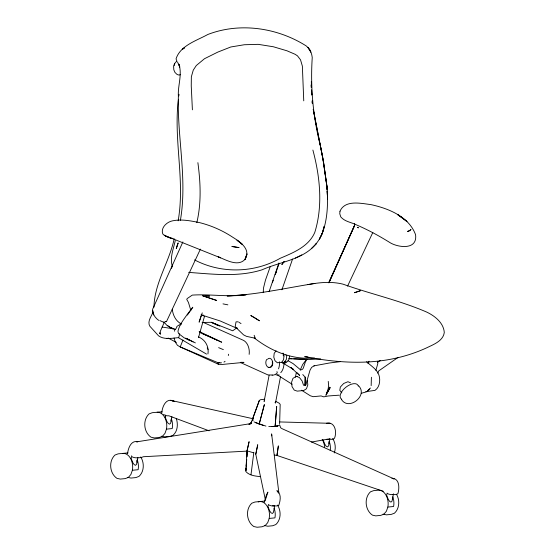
<?xml version="1.0" encoding="UTF-8"?>
<svg xmlns="http://www.w3.org/2000/svg" width="555" height="555" viewBox="0 0 555 555"><rect width="100%" height="100%" fill="white"/><g stroke="black" fill="none" stroke-linecap="round" stroke-linejoin="round"><path stroke-width="0.83" d="M296.842 376.477L299.485 377.608L302.114 380.994L303.557 385.274L305.743 385.073L305.743 383.602M311.334 81.495L311.501 87.267M279.63 423.784L280.185 404.415L279.352 403.298L275.662 401.327M207.917 353.972C209.242 346.771 205.274 339.618 198.51 336.961M371.156 385.635L371.406 377.247M153.943 307.227C154.415 283.078 169.226 262.057 174.208 238.796M263.236 292.443L263.479 288.114L265.47 280.115L270.327 266.428M247.024 451.333L245.789 471.466C249.313 475.566 255.425 476.114 260.531 476.655M247.211 450.979L246.836 456.918L247.218 450.979M272.741 426.504L275.113 426.504L276.688 406.517L275.12 426.504L277.826 425.969L271.52 426.573M283.008 353.056L283.973 355.935L283.563 359.737L281.69 362.283L277.354 362.762L274.996 360.736L273.788 357.129L274.198 353.334L276.071 350.788M289.488 356.164L289.162 359.203L287.289 361.742L284.673 362.061M178.446 99.317L177.877 104.361C174.291 143.218 184.975 182.123 178.155 220.793M178.828 95.959L179.015 94.281M250.957 474.816L253.85 452.304M306.291 359.238L303.294 368.104L302.551 369.248L300.741 369.977L293.151 363.657L288.066 360.715M327.984 389.776L328.65 385.676L328.241 381.389M180.396 220.279C187.479 179.182 177.121 137.612 178.377 96.313C177.642 85.581 182.512 74.578 178.863 64.109L179.792 67.051L177.551 62.091M131.403 457.181L131.16 458.437L132.763 462.544L134.123 464.577L135.503 465.326L136.572 464.341L137.806 457.889M171.904 416.743L170.662 423.194L169.601 424.18L168.22 423.43L166.854 421.398L165.258 417.291L165.661 415.175M269.113 375.236L264.104 401.48L264.208 400.96M280.476 376.873L275.467 403.117L275.016 402.514M274.628 506.049L273.393 512.508L272.325 513.486L270.944 512.744L269.584 510.704L267.982 506.604L268.225 505.341M323.149 440.025L324.751 444.132L326.118 446.164L327.492 446.914L328.56 445.936L329.961 438.623A3.323 0.978 10.8 0 1 326.735 439.262M386.884 493.964L386.641 495.226L388.243 499.327L389.603 501.366L390.984 502.108L392.052 501.13L393.446 493.825M165.258 417.291L165.501 416.035M295.392 377.296L296.349 372.398M161.776 413.211C162.136 406.753 166.021 397.165 173.979 401.223M255.772 454.226L257.714 444.846L255.772 454.226L265.339 499.653M246.975 451.125L249.07 441.801L246.975 451.125L143.391 456.723L141.116 457.591L138.063 457.799M196.81 222.659C201.493 203.012 200.556 182.512 197.885 162.657M228.32 355.519L228.618 354.222M174.457 331.231L174.839 329.628M179.702 333.659L178.675 337.849L206.522 354.104M198.537 337.447L204.372 316.752L204.004 316.197M269.092 291.694L278.922 263.008M281.919 289.772L292.554 259.046M175.255 240.62C173.486 248.945 169.546 257.943 172.383 266.393M265.234 500.416L267.892 492.125L266.379 495.053L264.381 502.261M127.574 453.622C128.129 448.391 130.994 440.039 137.813 441.683L136.599 441.863L251.249 423.534L248.89 424.339L251.359 422.591L250.791 423.874L251.609 421.883L250.839 423.687M305.743 385.073L310.002 370.24L311.626 367.368L314.463 365.62L313.97 365.863L329.392 363.005L340.444 361.631M375.888 370.324L377.782 363.733L377.733 361.298M174.547 63.589L173.604 66.524L173.826 69.874L175.144 72.74M201.132 315.913L199.12 322.164L202.235 312.867M171.523 268.342L172.376 265.914M272.401 282.564L273.254 280.143M275.245 274.482L278.936 263.965M123.044 453.386A12.661 8.526 84.5 0 1 132.381 470.265L130.883 474.49L128.358 477.425L125.18 478.618L120.289 479.083L116.952 478.354C109.578 473.408 108.426 461.129 114.975 455.044L118.153 453.851L127.969 452.908M157.141 412.24A12.661 8.526 84.5 0 1 166.479 429.119L164.981 433.344L162.455 436.279L159.278 437.472L154.387 437.937L151.05 437.208C143.669 432.262 142.524 419.982 149.073 413.898L152.25 412.705L162.067 411.768M258.228 501.907A12.661 8.533 84.5 0 1 266.837 505.688A12.661 8.533 84.5 0 1 269.203 518.432L267.711 522.657L265.179 525.585L262.002 526.778L257.118 527.25L253.774 526.522C246.399 521.575 245.248 509.296 251.797 503.212L254.974 502.018L264.791 501.075M334.263 452.949C336.046 448.308 335.387 442.723 332.729 438.54M387.862 507.055L386.363 511.28L383.838 514.207L380.661 515.401L375.77 515.872L372.433 515.144C365.058 510.191 363.907 497.918 370.456 491.834L373.633 490.641L378.524 490.169A12.661 8.526 84.5 0 1 387.862 507.055L393.606 506.5A12.661 8.526 84.5 0 0 392.787 496.843M275.245 274.676L276.674 270.694M264.749 399.239L260.559 399.69L259.351 400.419L250.895 423.479M259.351 400.419L252.733 418.623L252.483 419.871L252.747 418.63L253.011 420.961M182.99 339.958L180.236 346.937L218.601 364.33L222.638 364.42L243.985 362.373L240.759 362.304M266.664 359.439C265.165 361.929 265.581 365.551 268.037 367.285L269.654 367.479M300.227 370.081L302.648 364.552L304.979 361.374L306.443 360.653M368 363.574L369.04 361.201M152.424 309.69L182.879 241.925M328.796 282.412L354.7 225.219L328.907 282.883L354.673 225.087L354.576 223.582M152.923 312.264C151.39 316.53 146.992 321.588 149.878 326.264L158.55 335.817C164.231 339.958 172.196 338.155 178.654 337.627M164.384 322.087L160.291 331.363L160.277 333.916L160.076 333.146L160.541 334.089L159.389 332.82M327.339 392.163L329.67 387.147L326.34 393.127M166.555 321.442L200.41 249.126M347.569 286.123L372.807 232.496M377.684 373.12L378.815 370.844L398.171 357.344M283.813 261.738L281.85 264.582L284.278 261.474M192.738 307.317L187.389 315.06L187.333 314.352L192.751 307.255M284.472 362.013L286.345 359.473L286.755 355.672L285.901 354.943M187.333 314.352C183.601 319.569 179.369 324.876 177.954 331.259L178.467 333.472L184.094 337.773L190.046 340.742M370.442 388.028L367.132 391.636L361.465 393.245M176.802 327.228L175.338 329.573L170.01 327.332L166.75 325.223L163.898 321.99M315.788 244.158C320.006 239.108 322.982 233.031 324.099 226.516L322.143 233.683L319.409 239.101L322.462 232.989L322.143 233.683C327.922 218.67 328.102 202.124 326.923 186.293L323.371 161.172L313.235 109.342L320.325 145.486C313.006 116.737 310.321 87.114 312.236 57.553C311.82 53.12 309.829 48.722 306.263 45.961C277.625 27.799 240.266 22.11 208.236 34.327L207.806 34.493C196.657 40.661 180.285 45.496 176.06 58.844L176.761 60.856M311.32 248.647L316.17 243.77C302.773 260.031 280.365 261.565 262.217 269.751C238.428 277.34 213.134 274.128 188.679 272.394M367.701 390.602L369.505 388.986M223.984 362.124L225.087 361.298M237.027 327.707L232.698 330.794L211.427 322.309L202.457 322.448M176.761 326.534L179.383 324.814L181.034 324.654M377.594 362.214L380.446 360.375M295.385 258.082L301.767 254.918M281.926 362.318L283.307 363.303L284.771 363.372L286.033 362.408L281.857 362.332L283.307 363.303L286.033 362.408L284.812 361.354M275.113 426.504L278.999 425.532M308.053 356.914L304.695 356.671C333.645 362.228 363.685 364.781 392.787 358.828C405.476 356.275 417.846 352.161 429.48 346.493C435.578 343.635 443.251 340.035 444.284 332.521C443.667 322.844 434.731 315.85 426.552 312.014C399.538 300.345 370.685 294.018 343.018 284.16C333.548 281.794 323.62 282.113 314.04 283.577C285.152 288.156 256.5 294.823 227.168 295.954L246.059 294.795C228.14 297.272 210.109 293.9 192.259 295.114L187.181 298.583L186.744 299.429L188.429 302.406L190.871 310.467M311.473 442.051L329.302 438.901M314.858 283.432L307.713 284.611M326.638 423.201C335.123 421.536 336.996 431.929 334.575 438.089L333.534 439.054L330.759 439.4M174.048 337.995L175.29 342.081L177.447 345.307L180.236 346.937L218.309 362.845L219.891 362.672M218.309 362.845L219.6 362.72M220.217 362.914L221.507 362.79M297.3 376.498L295.676 376.651L292.964 378.378L291.583 382.215L292.062 386.689L294.219 390.096L297.23 391.129L303.724 390.505L306.436 388.777L307.817 384.941L307.331 380.466M365.835 391.643L375 390.38C379.259 387.515 380.244 381.812 379.454 377.053C378.233 369.935 371.406 366.328 366.626 361.749M166.479 429.119L172.223 428.571A12.661 8.526 84.5 0 0 171.405 418.914M132.381 470.265L138.126 469.717A12.661 8.526 84.5 0 0 137.307 460.06M269.203 518.432L274.947 517.877A12.661 8.533 84.5 0 0 274.128 508.227M327.762 423.493L330.121 423.305L279.817 421.946M339.202 395.174L328.22 395.986L323.773 396.86L321.088 395.93L313.186 396.686L310.3 395.764L301.545 390.214M320.707 358.918L308.726 359.501L290.175 358.759M238.199 321.803L236.021 321.851L235.188 326.763L243.562 334.873L246.489 336.351L255.349 338.293L254.141 335.275M202.277 315.212L203.678 315.184M392.808 494.54L396.09 494.47L397.886 493.735C399.496 488.379 399.801 478.396 391.948 478.278L394.119 478.944L282.016 428.668L280.663 427.766L279.609 424.79M171.335 238.435L164.169 235.32L220.564 257.832L218.205 256.819C225.982 259.83 237.866 267.149 245.046 259.351C251.29 249.535 240.294 241.883 232.947 237.38C222.798 230.637 211.497 225.607 199.668 222.652C190.747 220.848 181.353 218.899 172.307 220.89C166.757 221.986 160.416 227.918 162.795 234.009C165.515 236.375 169.337 238.171 172.945 238.421M172.445 328.789L173.125 328.782L162.115 327.027M268.78 426.511L271.152 426.511M314.581 357.975C292.499 360.091 271.319 351.253 254.19 337.912M163.94 322.226L164.523 322.24M272.352 375.02L267.954 374.923L240.731 362.637M276.015 374.902L279.262 375.013M288.655 358.585L292.034 358.724M293.72 358.794L305.534 359.272M272.609 505.744L276.258 505.966L278.735 505.48C280.324 500.894 281.718 493.971 276.917 490.655L278.61 493.104M205.586 295.753L209.554 296.092L204.635 295.676M274.357 455.051L276.966 455.447L383.255 491.265M163.371 322.101L159.805 320.568M248.383 451.257L253.448 452.762M173.979 401.529L170.968 400.391L172.577 400.696M222.999 303.876L227.876 304.848M170.968 400.391L253.475 418.838M161.685 436.188L165.022 436.917L169.913 436.452L173.091 435.259C177.801 431.103 178.12 424.075 176.296 418.442M383.068 514.124L386.405 514.853L391.296 514.381L394.473 513.188C399.593 508.54 399.898 500.159 396.582 494.394M127.588 477.335L130.924 478.063L135.822 477.598L138.993 476.405C144.314 471.563 144.425 462.794 140.741 456.952M264.409 525.502L267.746 526.23L272.637 525.758L275.814 524.565C281.135 519.723 281.246 510.961 277.562 505.112M265.935 426.101L255.862 422.806M306.381 359.307L306.922 359.46M201.07 314.824L220.224 320.984L237.651 328.609M263.125 425.366L254.155 421.96M209.117 430.819L168.886 415.799L166.771 415.792L163.517 414.571M181.617 323.87L180.146 323.315L181.041 323.759C175.692 321.012 172.862 314.99 172.279 309.218M193.417 341.929L185.654 338.12M193.313 342.06L187.188 338.786M175.442 329.545L170.01 327.332L170.905 327.776L167.548 325.612M350.552 382.818L347.923 381.722L343.691 383.477L340.333 387.057L339.82 390.366L341.838 392.891M218.621 347.638L223.36 349.636M202.963 333.812L217.054 340.083M199.654 332.403L221.702 342.213L199.141 331.474M176.393 342.477L168.359 338.127M218.275 325.632L211.427 322.309L219.829 326.111M194.111 342.206L195.381 342.9M283.307 363.303L293.692 369.575L290.764 367.424L299.624 375.381L296.758 372.565M238.907 322.247L241.023 323.593M277.465 374.972L292.055 384.213M194.527 259.893C221.07 273.844 254.169 273.164 280.233 258.276C293.435 252.65 308.601 246.656 314.761 232.483C323.1 205.773 319.992 176.698 312.888 150.065M158.716 320.367C155.449 318.105 152.805 314.456 152.472 310.46L153.791 314.935M217.276 363.213L218.601 364.33M283.126 355.207L283.973 355.935M302.773 374.542L305.375 377.462M358.585 385.822C368.464 395.472 348.554 411.269 341.45 399.413M207.216 347.964L208.056 349.449M276.931 371.572L277.278 372.856A12.571 8.464 84.5 0 1 272.089 375.138M278.832 492.514L271.617 433.906L271.763 435.869M311.064 84.936L311.23 87.44M311.612 93.282L311.723 94.954M312.167 101.627L312.278 103.299M392.399 497.564L392.475 498.924M328.872 441.69L328.99 443.723M171.016 419.635L171.093 420.988M152.882 310.654L152.923 311.438M136.884 460.102L136.995 462.135M327.186 191.142L327.603 199.363L327.179 191.191M311.632 89.792L311.896 94.843M312.201 100.739L312.333 103.265M192.398 109.821L191.253 85.956L191.357 76.763L193.272 70.117L196.29 65.532L204.504 58.712L217.817 52.094L230.825 46.974L244.332 44.74L258.241 44.344L273.386 46.766L287.004 50.803L295.073 54.272L297.452 55.833L300.532 59.836L302.364 66.121L303.751 100.837M393.349 494.318A3.323 0.978 10.8 0 1 390.054 494.422A3.323 0.978 10.8 0 1 387.043 493.111M274.69 505.695A3.323 0.978 10.8 0 1 271.222 505.771A3.323 0.978 10.8 0 1 268.336 504.377M137.869 457.535A3.323 0.978 10.8 0 1 133.734 457.445A3.323 0.978 10.8 0 1 131.667 455.828M249.153 354.368A11.53 7.763 84.5 0 0 243.055 340.166L204.58 322.961A11.523 7.763 84.5 0 0 202.124 322.386M279.394 361.77A11.28 7.597 84.5 0 1 278.513 368.86M283.973 363.338A12.564 8.464 84.5 0 1 280.781 372.669M267.441 359.363A4.613 3.108 84.5 0 1 272.665 362.054A4.613 3.108 84.5 0 1 268.814 367.209M272.269 361.874A4.1 2.761 84.5 0 1 270.521 366.848M341.741 399.218A10.836 5.571 -38.6 0 1 345.827 387.286A10.836 5.571 -38.6 0 1 358.287 386.093M180.333 74.724A7.021 4.731 84.5 0 1 175.644 73.052M174.11 65.462A7.021 4.731 84.5 0 1 176.996 61.265M329.302 441.648A12.661 8.526 84.5 0 1 330.246 450.528M322.198 439.421A12.661 8.526 84.5 0 1 324.613 446.983M305.208 377.22L305.063 385.128L305.208 377.22M246.143 467.948L245.983 470.494L246.149 467.948M246.677 459.464L246.253 466.256L246.684 459.464M339.972 211.247L339.764 213.765L340.784 216.915C344.794 221.75 351.579 222.305 356.879 225.08C368.527 230.061 379.648 236.173 390.387 242.868C398.747 247.71 417.637 250.055 415.577 234.737C408.931 216.596 388.41 208.409 370.872 204.608C361.007 203.407 345.092 199.557 339.972 211.247M278.332 446.019L276.966 455.447L278.36 446.026M264.326 404.734L259.157 424.2L264.326 404.734M177.17 245.796L176.275 248.619L178.155 242.917L177.17 245.796M246.919 254.051L245.046 259.351L246.919 254.051M330.142 387.633L325.938 395.146L330.142 387.633M410.887 229.347L409.805 230.616L407.537 231.428L409.77 230.637L410.887 229.347M182.775 48.979L182.283 49.34L184.69 47.674L182.775 48.979M360.424 290.702L354.499 292.707L360.424 290.702M166.222 321.636L165.515 321.747L166.222 321.636M170.08 338.453L166.819 338.356L170.08 338.453M238.941 247.592L231.997 246.496L238.941 247.592M216.651 300.449L202.714 295.794L216.651 300.449M358.329 227.793L357.371 227.321L358.329 227.793M254.488 317.62L250.77 315.504L259.428 320.804L254.488 317.62M401.154 217.067L397.921 214.813L406.981 221.487L401.154 217.067M240.808 243.125L236.985 240.176L242.382 244.457L240.808 243.125M309.739 49.79L307.997 47.522L310.869 52.135L309.739 49.79M322.67 157.343L320.686 147.158L323.725 163.309L327.034 187.285L322.67 157.343M327.096 189.526L326.923 186.293L327.089 189.56"/></g></svg>
